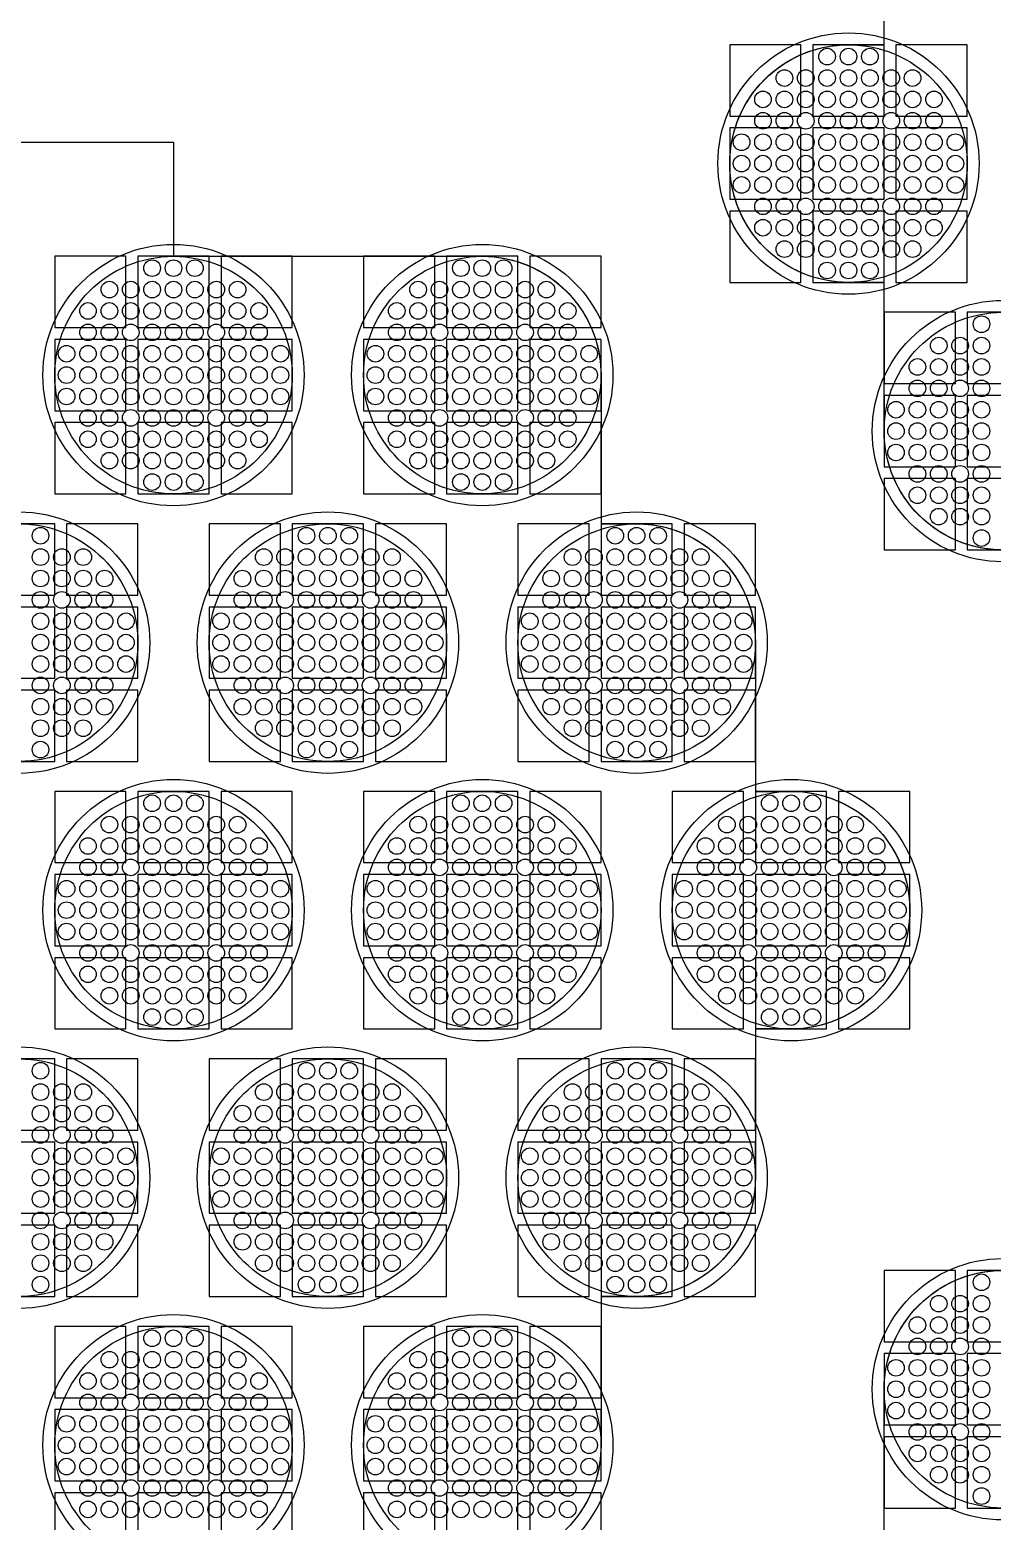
# Model space of a CAD drawing. Extents: x -49 to 54, y -38 to 38.
# Drawn here: x 2.12 to 6.17, y 24.13 to 30.41 of the extents above; entities that cross this region are included whole.
import ezdxf

# ---------------------------------------------------------------- set-up
doc = ezdxf.new("R2010")
doc.units = 0
for name, color, linetype in [('BACK_LAYER', 5, 'CONTINUOUS'), ('COND_LAYER_LOWER_ELECTRODE', 6, 'CONTINUOUS'), ('CONDUCTIVE_LAYER_BACK_LAYER', 2, 'CONTINUOUS'), ('EMITTER', 3, 'CONTINUOUS'), ('LOWER_ELECTRODE', 1, 'CONTINUOUS')]:
    doc.layers.add(name, color=color, linetype=linetype)

msp = doc.modelspace()

# ---------------------------------------------------------------- linework, layer by layer
at = {"layer": 'BACK_LAYER'}
for points in [[(5.0628, 30.0477), (5.3628, 30.0477), (5.3628, 30.3477), (5.0628, 30.3477)], [(5.4128, 30.0477), (5.7128, 30.0477), (5.7128, 30.3477), (5.4128, 30.3477)], [(5.7628, 30.0477), (6.0628, 30.0477), (6.0628, 30.3477), (5.7628, 30.3477)], [(5.0628, 29.6977), (5.3628, 29.6977), (5.3628, 29.9977), (5.0628, 29.9977)], [(5.4128, 29.6977), (5.7128, 29.6977), (5.7128, 29.9977), (5.4128, 29.9977)], [(5.7628, 29.6977), (6.0628, 29.6977), (6.0628, 29.9977), (5.7628, 29.9977)], [(5.0628, 29.3477), (5.3628, 29.3477), (5.3628, 29.6477), (5.0628, 29.6477)], [(5.4128, 29.3477), (5.7128, 29.3477), (5.7128, 29.6477), (5.4128, 29.6477)], [(5.7628, 29.3477), (6.0628, 29.3477), (6.0628, 29.6477), (5.7628, 29.6477)], [(2.2209, 29.1575), (2.5209, 29.1575), (2.5209, 29.4575), (2.2209, 29.4575)], [(2.5709, 29.1575), (2.8709, 29.1575), (2.8709, 29.4575), (2.5709, 29.4575)], [(2.9209, 29.1575), (3.2209, 29.1575), (3.2209, 29.4575), (2.9209, 29.4575)], [(3.5209, 29.1575), (3.8209, 29.1575), (3.8209, 29.4575), (3.5209, 29.4575)], [(3.8709, 29.1575), (4.1709, 29.1575), (4.1709, 29.4575), (3.8709, 29.4575)], [(4.2209, 29.1575), (4.5209, 29.1575), (4.5209, 29.4575), (4.2209, 29.4575)], [(5.7128, 28.9218), (6.0128, 28.9218), (6.0128, 29.2218), (5.7128, 29.2218)], [(6.0628, 28.9218), (6.3628, 28.9218), (6.3628, 29.2218), (6.0628, 29.2218)], [(2.2209, 28.8075), (2.5209, 28.8075), (2.5209, 29.1075), (2.2209, 29.1075)], [(2.5709, 28.8075), (2.8709, 28.8075), (2.8709, 29.1075), (2.5709, 29.1075)], [(2.9209, 28.8075), (3.2209, 28.8075), (3.2209, 29.1075), (2.9209, 29.1075)], [(3.5209, 28.8075), (3.8209, 28.8075), (3.8209, 29.1075), (3.5209, 29.1075)], [(3.8709, 28.8075), (4.1709, 28.8075), (4.1709, 29.1075), (3.8709, 29.1075)], [(4.2209, 28.8075), (4.5209, 28.8075), (4.5209, 29.1075), (4.2209, 29.1075)], [(5.7128, 28.5718), (6.0128, 28.5718), (6.0128, 28.8718), (5.7128, 28.8718)], [(6.0628, 28.5718), (6.3628, 28.5718), (6.3628, 28.8718), (6.0628, 28.8718)], [(2.2209, 28.4575), (2.5209, 28.4575), (2.5209, 28.7575), (2.2209, 28.7575)], [(2.5709, 28.4575), (2.8709, 28.4575), (2.8709, 28.7575), (2.5709, 28.7575)], [(2.9209, 28.4575), (3.2209, 28.4575), (3.2209, 28.7575), (2.9209, 28.7575)], [(3.5209, 28.4575), (3.8209, 28.4575), (3.8209, 28.7575), (3.5209, 28.7575)], [(3.8709, 28.4575), (4.1709, 28.4575), (4.1709, 28.7575), (3.8709, 28.7575)], [(4.2209, 28.4575), (4.5209, 28.4575), (4.5209, 28.7575), (4.2209, 28.7575)], [(5.7128, 28.2218), (6.0128, 28.2218), (6.0128, 28.5218), (5.7128, 28.5218)], [(6.0628, 28.2218), (6.3628, 28.2218), (6.3628, 28.5218), (6.0628, 28.5218)], [(1.9209, 28.0316), (2.2209, 28.0316), (2.2209, 28.3316), (1.9209, 28.3316)], [(2.2709, 28.0316), (2.5709, 28.0316), (2.5709, 28.3316), (2.2709, 28.3316)], [(2.8709, 28.0316), (3.1709, 28.0316), (3.1709, 28.3316), (2.8709, 28.3316)], [(3.2209, 28.0316), (3.5209, 28.0316), (3.5209, 28.3316), (3.2209, 28.3316)], [(3.5709, 28.0316), (3.8709, 28.0316), (3.8709, 28.3316), (3.5709, 28.3316)], [(4.1709, 28.0316), (4.4709, 28.0316), (4.4709, 28.3316), (4.1709, 28.3316)], [(4.5209, 28.0316), (4.8209, 28.0316), (4.8209, 28.3316), (4.5209, 28.3316)], [(4.8709, 28.0316), (5.1709, 28.0316), (5.1709, 28.3316), (4.8709, 28.3316)], [(1.9209, 27.6816), (2.2209, 27.6816), (2.2209, 27.9816), (1.9209, 27.9816)], [(2.2709, 27.6816), (2.5709, 27.6816), (2.5709, 27.9816), (2.2709, 27.9816)], [(2.8709, 27.6816), (3.1709, 27.6816), (3.1709, 27.9816), (2.8709, 27.9816)], [(3.2209, 27.6816), (3.5209, 27.6816), (3.5209, 27.9816), (3.2209, 27.9816)], [(3.5709, 27.6816), (3.8709, 27.6816), (3.8709, 27.9816), (3.5709, 27.9816)], [(4.1709, 27.6816), (4.4709, 27.6816), (4.4709, 27.9816), (4.1709, 27.9816)], [(4.5209, 27.6816), (4.8209, 27.6816), (4.8209, 27.9816), (4.5209, 27.9816)], [(4.8709, 27.6816), (5.1709, 27.6816), (5.1709, 27.9816), (4.8709, 27.9816)], [(1.9209, 27.3316), (2.2209, 27.3316), (2.2209, 27.6316), (1.9209, 27.6316)], [(2.2709, 27.3316), (2.5709, 27.3316), (2.5709, 27.6316), (2.2709, 27.6316)], [(2.8709, 27.3316), (3.1709, 27.3316), (3.1709, 27.6316), (2.8709, 27.6316)], [(3.2209, 27.3316), (3.5209, 27.3316), (3.5209, 27.6316), (3.2209, 27.6316)], [(3.5709, 27.3316), (3.8709, 27.3316), (3.8709, 27.6316), (3.5709, 27.6316)], [(4.1709, 27.3316), (4.4709, 27.3316), (4.4709, 27.6316), (4.1709, 27.6316)], [(4.5209, 27.3316), (4.8209, 27.3316), (4.8209, 27.6316), (4.5209, 27.6316)], [(4.8709, 27.3316), (5.1709, 27.3316), (5.1709, 27.6316), (4.8709, 27.6316)], [(2.2209, 26.9058), (2.5209, 26.9058), (2.5209, 27.2058), (2.2209, 27.2058)], [(2.5709, 26.9058), (2.8709, 26.9058), (2.8709, 27.2058), (2.5709, 27.2058)], [(2.9209, 26.9058), (3.2209, 26.9058), (3.2209, 27.2058), (2.9209, 27.2058)], [(3.5209, 26.9058), (3.8209, 26.9058), (3.8209, 27.2058), (3.5209, 27.2058)], [(3.8709, 26.9058), (4.1709, 26.9058), (4.1709, 27.2058), (3.8709, 27.2058)], [(4.2209, 26.9058), (4.5209, 26.9058), (4.5209, 27.2058), (4.2209, 27.2058)], [(4.8209, 26.9058), (5.1209, 26.9058), (5.1209, 27.2058), (4.8209, 27.2058)], [(5.1709, 26.9058), (5.4709, 26.9058), (5.4709, 27.2058), (5.1709, 27.2058)], [(5.5209, 26.9058), (5.8209, 26.9058), (5.8209, 27.2058), (5.5209, 27.2058)], [(2.2209, 26.5558), (2.5209, 26.5558), (2.5209, 26.8558), (2.2209, 26.8558)], [(2.5709, 26.5558), (2.8709, 26.5558), (2.8709, 26.8558), (2.5709, 26.8558)], [(2.9209, 26.5558), (3.2209, 26.5558), (3.2209, 26.8558), (2.9209, 26.8558)], [(3.5209, 26.5558), (3.8209, 26.5558), (3.8209, 26.8558), (3.5209, 26.8558)], [(3.8709, 26.5558), (4.1709, 26.5558), (4.1709, 26.8558), (3.8709, 26.8558)], [(4.2209, 26.5558), (4.5209, 26.5558), (4.5209, 26.8558), (4.2209, 26.8558)], [(4.8209, 26.5558), (5.1209, 26.5558), (5.1209, 26.8558), (4.8209, 26.8558)], [(5.1709, 26.5558), (5.4709, 26.5558), (5.4709, 26.8558), (5.1709, 26.8558)], [(5.5209, 26.5558), (5.8209, 26.5558), (5.8209, 26.8558), (5.5209, 26.8558)], [(2.2209, 26.2058), (2.5209, 26.2058), (2.5209, 26.5058), (2.2209, 26.5058)], [(2.5709, 26.2058), (2.8709, 26.2058), (2.8709, 26.5058), (2.5709, 26.5058)], [(2.9209, 26.2058), (3.2209, 26.2058), (3.2209, 26.5058), (2.9209, 26.5058)], [(3.5209, 26.2058), (3.8209, 26.2058), (3.8209, 26.5058), (3.5209, 26.5058)], [(3.8709, 26.2058), (4.1709, 26.2058), (4.1709, 26.5058), (3.8709, 26.5058)], [(4.2209, 26.2058), (4.5209, 26.2058), (4.5209, 26.5058), (4.2209, 26.5058)], [(4.8209, 26.2058), (5.1209, 26.2058), (5.1209, 26.5058), (4.8209, 26.5058)], [(5.1709, 26.2058), (5.4709, 26.2058), (5.4709, 26.5058), (5.1709, 26.5058)], [(5.5209, 26.2058), (5.8209, 26.2058), (5.8209, 26.5058), (5.5209, 26.5058)], [(1.9209, 25.78), (2.2209, 25.78), (2.2209, 26.08), (1.9209, 26.08)], [(2.2709, 25.78), (2.5709, 25.78), (2.5709, 26.08), (2.2709, 26.08)], [(2.8709, 25.78), (3.1709, 25.78), (3.1709, 26.08), (2.8709, 26.08)], [(3.2209, 25.78), (3.5209, 25.78), (3.5209, 26.08), (3.2209, 26.08)], [(3.5709, 25.78), (3.8709, 25.78), (3.8709, 26.08), (3.5709, 26.08)], [(4.1709, 25.78), (4.4709, 25.78), (4.4709, 26.08), (4.1709, 26.08)], [(4.5209, 25.78), (4.8209, 25.78), (4.8209, 26.08), (4.5209, 26.08)], [(4.8709, 25.78), (5.1709, 25.78), (5.1709, 26.08), (4.8709, 26.08)], [(1.9209, 25.43), (2.2209, 25.43), (2.2209, 25.73), (1.9209, 25.73)], [(2.2709, 25.43), (2.5709, 25.43), (2.5709, 25.73), (2.2709, 25.73)], [(2.8709, 25.43), (3.1709, 25.43), (3.1709, 25.73), (2.8709, 25.73)], [(3.2209, 25.43), (3.5209, 25.43), (3.5209, 25.73), (3.2209, 25.73)], [(3.5709, 25.43), (3.8709, 25.43), (3.8709, 25.73), (3.5709, 25.73)], [(4.1709, 25.43), (4.4709, 25.43), (4.4709, 25.73), (4.1709, 25.73)], [(4.5209, 25.43), (4.8209, 25.43), (4.8209, 25.73), (4.5209, 25.73)], [(4.8709, 25.43), (5.1709, 25.43), (5.1709, 25.73), (4.8709, 25.73)], [(1.9209, 25.08), (2.2209, 25.08), (2.2209, 25.38), (1.9209, 25.38)], [(2.2709, 25.08), (2.5709, 25.08), (2.5709, 25.38), (2.2709, 25.38)], [(2.8709, 25.08), (3.1709, 25.08), (3.1709, 25.38), (2.8709, 25.38)], [(3.2209, 25.08), (3.5209, 25.08), (3.5209, 25.38), (3.2209, 25.38)], [(3.5709, 25.08), (3.8709, 25.08), (3.8709, 25.38), (3.5709, 25.38)], [(4.1709, 25.08), (4.4709, 25.08), (4.4709, 25.38), (4.1709, 25.38)], [(4.5209, 25.08), (4.8209, 25.08), (4.8209, 25.38), (4.5209, 25.38)], [(4.8709, 25.08), (5.1709, 25.08), (5.1709, 25.38), (4.8709, 25.38)], [(5.7128, 24.8898), (6.0128, 24.8898), (6.0128, 25.1898), (5.7128, 25.1898)], [(6.0628, 24.8898), (6.3628, 24.8898), (6.3628, 25.1898), (6.0628, 25.1898)], [(2.2209, 24.6541), (2.5209, 24.6541), (2.5209, 24.9541), (2.2209, 24.9541)], [(2.5709, 24.6541), (2.8709, 24.6541), (2.8709, 24.9541), (2.5709, 24.9541)], [(2.9209, 24.6541), (3.2209, 24.6541), (3.2209, 24.9541), (2.9209, 24.9541)], [(3.5209, 24.6541), (3.8209, 24.6541), (3.8209, 24.9541), (3.5209, 24.9541)], [(3.8709, 24.6541), (4.1709, 24.6541), (4.1709, 24.9541), (3.8709, 24.9541)], [(4.2209, 24.6541), (4.5209, 24.6541), (4.5209, 24.9541), (4.2209, 24.9541)], [(5.7128, 24.5398), (6.0128, 24.5398), (6.0128, 24.8398), (5.7128, 24.8398)], [(6.0628, 24.5398), (6.3628, 24.5398), (6.3628, 24.8398), (6.0628, 24.8398)], [(2.2209, 24.3041), (2.5209, 24.3041), (2.5209, 24.6041), (2.2209, 24.6041)], [(2.5709, 24.3041), (2.8709, 24.3041), (2.8709, 24.6041), (2.5709, 24.6041)], [(2.9209, 24.3041), (3.2209, 24.3041), (3.2209, 24.6041), (2.9209, 24.6041)], [(3.5209, 24.3041), (3.8209, 24.3041), (3.8209, 24.6041), (3.5209, 24.6041)], [(3.8709, 24.3041), (4.1709, 24.3041), (4.1709, 24.6041), (3.8709, 24.6041)], [(4.2209, 24.3041), (4.5209, 24.3041), (4.5209, 24.6041), (4.2209, 24.6041)], [(5.7128, 24.1898), (6.0128, 24.1898), (6.0128, 24.4898), (5.7128, 24.4898)], [(6.0628, 24.1898), (6.3628, 24.1898), (6.3628, 24.4898), (6.0628, 24.4898)], [(2.2209, 23.9541), (2.5209, 23.9541), (2.5209, 24.2541), (2.2209, 24.2541)], [(2.5709, 23.9541), (2.8709, 23.9541), (2.8709, 24.2541), (2.5709, 24.2541)], [(2.9209, 23.9541), (3.2209, 23.9541), (3.2209, 24.2541), (2.9209, 24.2541)], [(3.5209, 23.9541), (3.8209, 23.9541), (3.8209, 24.2541), (3.5209, 24.2541)], [(3.8709, 23.9541), (4.1709, 23.9541), (4.1709, 24.2541), (3.8709, 24.2541)], [(4.2209, 23.9541), (4.5209, 23.9541), (4.5209, 24.2541), (4.2209, 24.2541)]]:
    msp.add_lwpolyline(points, close=True, dxfattribs=at)
at = {"layer": 'COND_LAYER_LOWER_ELECTRODE'}
for centre in [(5.5628, 29.8477), (2.7209, 28.9575), (4.0209, 28.9575), (6.2128, 28.7218), (2.0709, 27.8316), (3.3709, 27.8316), (4.6709, 27.8316), (2.7209, 26.7058), (4.0209, 26.7058), (5.3209, 26.7058), (2.0709, 25.58), (3.3709, 25.58), (4.6709, 25.58), (6.2128, 24.6898), (2.7209, 24.4541), (4.0209, 24.4541)]:
    msp.add_circle(centre, 0.55, dxfattribs=at)
at = {"layer": 'CONDUCTIVE_LAYER_BACK_LAYER'}
for points in [[(6.183, 28.2227), (6.1632, 28.2243), (6.1434, 28.2267), (6.1238, 28.2298), (6.1043, 28.2337), (6.085, 28.2384), (6.0659, 28.2439), (6.047, 28.2501), (6.0284, 28.2571), (6.01, 28.2648), (5.992, 28.2732), (5.9744, 28.2823), (5.9571, 28.2922), (5.9402, 28.3027), (5.9237, 28.3138), (5.9078, 28.3257), (5.8922, 28.3381), (5.8772, 28.3511), (5.8628, 28.3648), (5.8488, 28.379), (5.8355, 28.3937), (5.8228, 28.409), (5.8106, 28.4247), (5.7991, 28.4409), (5.7883, 28.4576), (5.7781, 28.4747), (5.7686, 28.4922), (5.7599, 28.51), (5.7518, 28.5282), (5.7445, 28.5467), (5.7379, 28.5654), (5.732, 28.5844), (5.727, 28.6036), (5.7226, 28.6231), (5.7191, 28.6426), (5.7163, 28.6623), (5.7144, 28.6821), (5.7132, 28.7019), (5.7128, 28.7218), (5.7128, 29.3478), (5.5528, 29.3478), (5.533, 29.3485), (5.5132, 29.3501), (5.4934, 29.3525), (5.4738, 29.3556), (5.4543, 29.3596), (5.435, 29.3643), (5.4159, 29.3697), (5.397, 29.3759), (5.3784, 29.3829), (5.36, 29.3906), (5.342, 29.399), (5.3244, 29.4082), (5.3071, 29.418), (5.2902, 29.4285), (5.2737, 29.4397), (5.2578, 29.4515), (5.2422, 29.4639), (5.2272, 29.477), (5.2128, 29.4906), (5.1988, 29.5048), (5.1855, 29.5195), (5.1728, 29.5348), (5.1606, 29.5506), (5.1491, 29.5668), (5.1383, 29.5834), (5.1281, 29.6005), (5.1186, 29.618), (5.1099, 29.6358), (5.1018, 29.654), (5.0945, 29.6725), (5.0879, 29.6913), (5.082, 29.7103), (5.077, 29.7295), (5.0726, 29.7489), (5.0691, 29.7685), (5.0663, 29.7881), (5.0644, 29.8079), (5.0632, 29.8278), (5.0628, 29.8477), (5.0632, 29.8675), (5.0644, 29.8874), (5.0663, 29.9072), (5.0691, 29.9269), (5.0726, 29.9464), (5.077, 29.9658), (5.082, 29.985), (5.0879, 30.0041), (5.0945, 30.0228), (5.1018, 30.0413), (5.1099, 30.0595), (5.1186, 30.0773), (5.1281, 30.0948), (5.1383, 30.1119), (5.1491, 30.1285), (5.1606, 30.1448), (5.1728, 30.1605), (5.1855, 30.1758), (5.1988, 30.1905), (5.2128, 30.2047), (5.2272, 30.2183), (5.2422, 30.2314), (5.2578, 30.2438), (5.2737, 30.2556), (5.2902, 30.2668), (5.3071, 30.2773), (5.3244, 30.2871), (5.342, 30.2963), (5.36, 30.3047), (5.3784, 30.3124), (5.397, 30.3194), (5.4159, 30.3256), (5.435, 30.331), (5.4543, 30.3357), (5.4738, 30.3397), (5.4934, 30.3428), (5.5132, 30.3452), (5.533, 30.3468), (5.5528, 30.3476), (5.7128, 30.3476), (5.7128, 30.9735)], [(0.964, 29.9378), (2.7209, 29.9378), (2.7209, 29.4574), (4.0309, 29.4574), (4.0507, 29.4566), (4.0706, 29.455), (4.0903, 29.4526), (4.1099, 29.4495), (4.1294, 29.4456), (4.1487, 29.4409), (4.1679, 29.4354), (4.1867, 29.4292), (4.2054, 29.4222), (4.2237, 29.4145), (4.2417, 29.4061), (4.2594, 29.397), (4.2766, 29.3871), (4.2935, 29.3766), (4.31, 29.3654), (4.326, 29.3536), (4.3415, 29.3412), (4.3565, 29.3281), (4.371, 29.3145), (4.3849, 29.3003), (4.3982, 29.2856), (4.411, 29.2703), (4.4231, 29.2546), (4.4346, 29.2383), (4.4454, 29.2217), (4.4556, 29.2046), (4.4651, 29.1871), (4.4738, 29.1693), (4.4819, 29.1511), (4.4892, 29.1326), (4.4958, 29.1139), (4.5017, 29.0949), (4.5068, 29.0756), (4.5111, 29.0562), (4.5146, 29.0367), (4.5174, 29.017), (4.5193, 28.9972), (4.5205, 28.9773), (4.5209, 28.9575), (4.5209, 28.3315), (4.6809, 28.3315), (4.7007, 28.3307), (4.7206, 28.3292), (4.7403, 28.3268), (4.7599, 28.3236), (4.7794, 28.3197), (4.7987, 28.315), (4.8179, 28.3096), (4.8367, 28.3033), (4.8554, 28.2964), (4.8737, 28.2887), (4.8917, 28.2802), (4.9094, 28.2711), (4.9266, 28.2613), (4.9435, 28.2508), (4.96, 28.2396), (4.976, 28.2278), (4.9915, 28.2154), (5.0065, 28.2023), (5.021, 28.1887), (5.0349, 28.1745), (5.0482, 28.1597), (5.061, 28.1445), (5.0731, 28.1287), (5.0846, 28.1125), (5.0954, 28.0958), (5.1056, 28.0788), (5.1151, 28.0613), (5.1238, 28.0434), (5.1319, 28.0253), (5.1392, 28.0068), (5.1458, 27.988), (5.1517, 27.969), (5.1568, 27.9498), (5.1611, 27.9304), (5.1646, 27.9108), (5.1674, 27.8911), (5.1693, 27.8714), (5.1705, 27.8515), (5.1709, 27.8316), (5.1709, 27.2057), (5.3309, 27.2057), (5.3507, 27.2049), (5.3706, 27.2033), (5.3903, 27.201), (5.4099, 27.1978), (5.4294, 27.1939), (5.4487, 27.1892), (5.4679, 27.1837), (5.4867, 27.1775), (5.5054, 27.1705), (5.5237, 27.1628), (5.5417, 27.1544), (5.5594, 27.1453), (5.5766, 27.1355), (5.5935, 27.125), (5.61, 27.1138), (5.626, 27.102), (5.6415, 27.0895), (5.6565, 27.0765), (5.671, 27.0628), (5.6849, 27.0486), (5.6982, 27.0339), (5.711, 27.0187), (5.7231, 27.0029), (5.7346, 26.9867), (5.7454, 26.97), (5.7556, 26.9529), (5.7651, 26.9354), (5.7738, 26.9176), (5.7819, 26.8994), (5.7892, 26.881), (5.7958, 26.8622), (5.8017, 26.8432), (5.8068, 26.824), (5.8111, 26.8046), (5.8146, 26.785), (5.8174, 26.7653), (5.8193, 26.7455), (5.8205, 26.7257), (5.8209, 26.7058), (5.8205, 26.6859), (5.8193, 26.6661), (5.8174, 26.6463), (5.8146, 26.6266), (5.8111, 26.607), (5.8068, 26.5876), (5.8017, 26.5684), (5.7958, 26.5494), (5.7892, 26.5306), (5.7819, 26.5122), (5.7738, 26.494), (5.7651, 26.4761), (5.7556, 26.4587), (5.7454, 26.4416), (5.7346, 26.4249), (5.7231, 26.4087), (5.711, 26.3929), (5.6982, 26.3777), (5.6849, 26.3629), (5.671, 26.3487), (5.6565, 26.3351), (5.6415, 26.3221), (5.626, 26.3096), (5.61, 26.2978), (5.5935, 26.2866), (5.5766, 26.2761), (5.5594, 26.2663), (5.5417, 26.2572), (5.5237, 26.2488), (5.5054, 26.2411), (5.4867, 26.2341), (5.4679, 26.2279), (5.4487, 26.2224), (5.4294, 26.2177), (5.4099, 26.2138), (5.3903, 26.2106), (5.3706, 26.2083), (5.3507, 26.2067), (5.3309, 26.2059), (5.1709, 26.2059), (5.1709, 25.58), (5.1705, 25.5601), (5.1693, 25.5402), (5.1674, 25.5205), (5.1646, 25.5008), (5.1611, 25.4812), (5.1568, 25.4618), (5.1517, 25.4426), (5.1458, 25.4236), (5.1392, 25.4048), (5.1319, 25.3863), (5.1238, 25.3682), (5.1151, 25.3503), (5.1056, 25.3328), (5.0954, 25.3158), (5.0846, 25.2991), (5.0731, 25.2829), (5.061, 25.2671), (5.0482, 25.2519), (5.0349, 25.2371), (5.021, 25.2229), (5.0065, 25.2093), (4.9915, 25.1962), (4.976, 25.1838), (4.96, 25.172), (4.9435, 25.1608), (4.9266, 25.1503), (4.9094, 25.1405), (4.8917, 25.1313), (4.8737, 25.1229), (4.8554, 25.1152), (4.8367, 25.1083), (4.8179, 25.102), (4.7987, 25.0966), (4.7794, 25.0919), (4.7599, 25.0879), (4.7403, 25.0848), (4.7206, 25.0824), (4.7007, 25.0809), (4.6809, 25.0801), (4.5209, 25.0801), (4.5209, 24.4541), (4.5205, 24.4343), (4.5193, 24.4144), (4.5174, 24.3946), (4.5146, 24.3749), (4.5111, 24.3554), (4.5068, 24.336), (4.5017, 24.3167), (4.4958, 24.2977), (4.4892, 24.279), (4.4819, 24.2605), (4.4738, 24.2423), (4.4651, 24.2245), (4.4556, 24.207), (4.4454, 24.1899), (4.4346, 24.1733), (4.4231, 24.157), (4.411, 24.1413), (4.3982, 24.126)], [(5.7128, 24.0638), (5.7128, 24.6898), (5.7132, 24.7096), (5.7144, 24.7295), (5.7163, 24.7493), (5.7191, 24.769), (5.7226, 24.7885), (5.727, 24.8079), (5.732, 24.8272), (5.7379, 24.8462), (5.7445, 24.8649), (5.7518, 24.8834), (5.7599, 24.9016), (5.7686, 24.9194), (5.7781, 24.9369), (5.7883, 24.954), (5.7991, 24.9706), (5.8106, 24.9869), (5.8228, 25.0026), (5.8355, 25.0179), (5.8488, 25.0326), (5.8628, 25.0468), (5.8772, 25.0605), (5.8922, 25.0735), (5.9078, 25.0859), (5.9237, 25.0978), (5.9402, 25.1089), (5.9571, 25.1194), (5.9744, 25.1293), (5.992, 25.1384), (6.01, 25.1468), (6.0284, 25.1545), (6.047, 25.1615), (6.0659, 25.1677), (6.085, 25.1732), (6.1043, 25.1779), (6.1238, 25.1818), (6.1434, 25.1849), (6.1632, 25.1873), (6.183, 25.1889)]]:
    msp.add_lwpolyline(points, dxfattribs=at)
at = {"layer": 'EMITTER'}
for centre in [(5.5628, 29.8477), (2.7209, 28.9575), (4.0209, 28.9575), (6.2128, 28.7218), (2.0709, 27.8316), (3.3709, 27.8316), (4.6709, 27.8316), (2.7209, 26.7058), (4.0209, 26.7058), (5.3209, 26.7058), (2.0709, 25.58), (3.3709, 25.58), (4.6709, 25.58), (6.2128, 24.6898), (2.7209, 24.4541), (4.0209, 24.4541)]:
    msp.add_circle(centre, 0.5, dxfattribs=at)
at = {"layer": 'LOWER_ELECTRODE'}
for centre in [(5.4728, 30.2977), (5.5628, 30.2977), (5.6528, 30.2977), (5.2928, 30.2077), (5.3828, 30.2077), (5.4728, 30.2077), (5.5628, 30.2077), (5.6528, 30.2077), (5.7428, 30.2077), (5.8328, 30.2077), (5.2028, 30.1177), (5.2928, 30.1177), (5.3828, 30.1177), (5.4728, 30.1177), (5.5628, 30.1177), (5.6528, 30.1177), (5.7428, 30.1177), (5.8328, 30.1177), (5.9228, 30.1177), (5.2028, 30.0277), (5.2928, 30.0277), (5.3828, 30.0277), (5.4728, 30.0277), (5.5628, 30.0277), (5.6528, 30.0277), (5.7428, 30.0277), (5.8328, 30.0277), (5.9228, 30.0277), (5.1128, 29.9377), (5.2028, 29.9377), (5.2928, 29.9377), (5.3828, 29.9377), (5.4728, 29.9377), (5.5628, 29.9377), (5.6528, 29.9377), (5.7428, 29.9377), (5.8328, 29.9377), (5.9228, 29.9377), (6.0128, 29.9377), (5.1128, 29.8477), (5.2028, 29.8477), (5.2928, 29.8477), (5.3828, 29.8477), (5.4728, 29.8477), (5.5628, 29.8477), (5.6528, 29.8477), (5.7428, 29.8477), (5.8328, 29.8477), (5.9228, 29.8477), (6.0128, 29.8477), (5.1128, 29.7577), (5.2028, 29.7577), (5.2928, 29.7577), (5.3828, 29.7577), (5.4728, 29.7577), (5.5628, 29.7577), (5.6528, 29.7577), (5.7428, 29.7577), (5.8328, 29.7577), (5.9228, 29.7577), (6.0128, 29.7577), (5.2028, 29.6677), (5.2928, 29.6677), (5.3828, 29.6677), (5.4728, 29.6677), (5.5628, 29.6677), (5.6528, 29.6677), (5.7428, 29.6677), (5.8328, 29.6677), (5.9228, 29.6677), (5.2028, 29.5777), (5.2928, 29.5777), (5.3828, 29.5777), (5.4728, 29.5777), (5.5628, 29.5777), (5.6528, 29.5777), (5.7428, 29.5777), (5.8328, 29.5777), (5.9228, 29.5777), (5.2928, 29.4877), (5.3828, 29.4877), (5.4728, 29.4877), (5.5628, 29.4877), (5.6528, 29.4877), (5.7428, 29.4877), (5.8328, 29.4877), (2.6309, 29.4075), (2.7209, 29.4075), (2.8109, 29.4075), (3.9309, 29.4075), (4.0209, 29.4075), (4.1109, 29.4075), (5.4728, 29.3977), (5.5628, 29.3977), (5.6528, 29.3977), (2.4509, 29.3175), (2.5409, 29.3175), (2.6309, 29.3175), (2.7209, 29.3175), (2.8109, 29.3175), (2.9009, 29.3175), (2.9909, 29.3175), (3.7509, 29.3175), (3.8409, 29.3175), (3.9309, 29.3175), (4.0209, 29.3175), (4.1109, 29.3175), (4.2009, 29.3175), (4.2909, 29.3175), (2.3609, 29.2275), (2.4509, 29.2275), (2.5409, 29.2275), (2.6309, 29.2275), (2.7209, 29.2275), (2.8109, 29.2275), (2.9009, 29.2275), (2.9909, 29.2275), (3.0809, 29.2275), (3.6609, 29.2275), (3.7509, 29.2275), (3.8409, 29.2275), (3.9309, 29.2275), (4.0209, 29.2275), (4.1109, 29.2275), (4.2009, 29.2275), (4.2909, 29.2275), (4.3809, 29.2275), (6.1228, 29.1718), (2.3609, 29.1375), (2.4509, 29.1375), (2.5409, 29.1375), (2.6309, 29.1375), (2.7209, 29.1375), (2.8109, 29.1375), (2.9009, 29.1375), (2.9909, 29.1375), (3.0809, 29.1375), (3.6609, 29.1375), (3.7509, 29.1375), (3.8409, 29.1375), (3.9309, 29.1375), (4.0209, 29.1375), (4.1109, 29.1375), (4.2009, 29.1375), (4.2909, 29.1375), (4.3809, 29.1375), (2.2709, 29.0475), (2.3609, 29.0475), (2.4509, 29.0475), (2.5409, 29.0475), (2.6309, 29.0475), (2.7209, 29.0475), (2.8109, 29.0475), (2.9009, 29.0475), (2.9909, 29.0475), (3.0809, 29.0475), (3.1709, 29.0475), (3.5709, 29.0475), (3.6609, 29.0475), (3.7509, 29.0475), (3.8409, 29.0475), (3.9309, 29.0475), (4.0209, 29.0475), (4.1109, 29.0475), (4.2009, 29.0475), (4.2909, 29.0475), (4.3809, 29.0475), (4.4709, 29.0475), (5.9428, 29.0818), (6.0328, 29.0818), (6.1228, 29.0818), (5.8528, 28.9918), (5.9428, 28.9918), (6.0328, 28.9918), (6.1228, 28.9918), (2.2709, 28.9575), (2.3609, 28.9575), (2.4509, 28.9575), (2.5409, 28.9575), (2.6309, 28.9575), (2.7209, 28.9575), (2.8109, 28.9575), (2.9009, 28.9575), (2.9909, 28.9575), (3.0809, 28.9575), (3.1709, 28.9575), (3.5709, 28.9575), (3.6609, 28.9575), (3.7509, 28.9575), (3.8409, 28.9575), (3.9309, 28.9575), (4.0209, 28.9575), (4.1109, 28.9575), (4.2009, 28.9575), (4.2909, 28.9575), (4.3809, 28.9575), (4.4709, 28.9575), (5.8528, 28.9018), (5.9428, 28.9018), (6.0328, 28.9018), (6.1228, 28.9018), (2.2709, 28.8675), (2.3609, 28.8675), (2.4509, 28.8675), (2.5409, 28.8675), (2.6309, 28.8675), (2.7209, 28.8675), (2.8109, 28.8675), (2.9009, 28.8675), (2.9909, 28.8675), (3.0809, 28.8675), (3.1709, 28.8675), (3.5709, 28.8675), (3.6609, 28.8675), (3.7509, 28.8675), (3.8409, 28.8675), (3.9309, 28.8675), (4.0209, 28.8675), (4.1109, 28.8675), (4.2009, 28.8675), (4.2909, 28.8675), (4.3809, 28.8675), (4.4709, 28.8675), (2.3609, 28.7775), (2.4509, 28.7775), (2.5409, 28.7775), (2.6309, 28.7775), (2.7209, 28.7775), (2.8109, 28.7775), (2.9009, 28.7775), (2.9909, 28.7775), (3.0809, 28.7775), (3.6609, 28.7775), (3.7509, 28.7775), (3.8409, 28.7775), (3.9309, 28.7775), (4.0209, 28.7775), (4.1109, 28.7775), (4.2009, 28.7775), (4.2909, 28.7775), (4.3809, 28.7775), (5.7628, 28.8118), (5.8528, 28.8118), (5.9428, 28.8118), (6.0328, 28.8118), (6.1228, 28.8118), (5.7628, 28.7218), (5.8528, 28.7218), (5.9428, 28.7218), (6.0328, 28.7218), (6.1228, 28.7218), (2.3609, 28.6875), (2.4509, 28.6875), (2.5409, 28.6875), (2.6309, 28.6875), (2.7209, 28.6875), (2.8109, 28.6875), (2.9009, 28.6875), (2.9909, 28.6875), (3.0809, 28.6875), (3.6609, 28.6875), (3.7509, 28.6875), (3.8409, 28.6875), (3.9309, 28.6875), (4.0209, 28.6875), (4.1109, 28.6875), (4.2009, 28.6875), (4.2909, 28.6875), (4.3809, 28.6875), (2.4509, 28.5975), (2.5409, 28.5975), (2.6309, 28.5975), (2.7209, 28.5975), (2.8109, 28.5975), (2.9009, 28.5975), (2.9909, 28.5975), (3.7509, 28.5975), (3.8409, 28.5975), (3.9309, 28.5975), (4.0209, 28.5975), (4.1109, 28.5975), (4.2009, 28.5975), (4.2909, 28.5975), (5.7628, 28.6318), (5.8528, 28.6318), (5.9428, 28.6318), (6.0328, 28.6318), (6.1228, 28.6318), (5.8528, 28.5418), (5.9428, 28.5418), (6.0328, 28.5418), (6.1228, 28.5418), (2.6309, 28.5075), (2.7209, 28.5075), (2.8109, 28.5075), (3.9309, 28.5075), (4.0209, 28.5075), (4.1109, 28.5075), (5.8528, 28.4518), (5.9428, 28.4518), (6.0328, 28.4518), (6.1228, 28.4518), (5.9428, 28.3618), (6.0328, 28.3618), (6.1228, 28.3618), (2.1609, 28.2816), (3.2809, 28.2816), (3.3709, 28.2816), (3.4609, 28.2816), (4.5809, 28.2816), (4.6709, 28.2816), (4.7609, 28.2816), (6.1228, 28.2718), (2.1609, 28.1916), (2.2509, 28.1916), (2.3409, 28.1916), (3.1009, 28.1916), (3.1909, 28.1916), (3.2809, 28.1916), (3.3709, 28.1916), (3.4609, 28.1916), (3.5509, 28.1916), (3.6409, 28.1916), (4.4009, 28.1916), (4.4909, 28.1916), (4.5809, 28.1916), (4.6709, 28.1916), (4.7609, 28.1916), (4.8509, 28.1916), (4.9409, 28.1916), (2.1609, 28.1016), (2.2509, 28.1016), (2.3409, 28.1016), (2.4309, 28.1016), (3.0109, 28.1016), (3.1009, 28.1016), (3.1909, 28.1016), (3.2809, 28.1016), (3.3709, 28.1016), (3.4609, 28.1016), (3.5509, 28.1016), (3.6409, 28.1016), (3.7309, 28.1016), (4.3109, 28.1016), (4.4009, 28.1016), (4.4909, 28.1016), (4.5809, 28.1016), (4.6709, 28.1016), (4.7609, 28.1016), (4.8509, 28.1016), (4.9409, 28.1016), (5.0309, 28.1016), (2.1609, 28.0116), (2.2509, 28.0116), (2.3409, 28.0116), (2.4309, 28.0116), (3.0109, 28.0116), (3.1009, 28.0116), (3.1909, 28.0116), (3.2809, 28.0116), (3.3709, 28.0116), (3.4609, 28.0116), (3.5509, 28.0116), (3.6409, 28.0116), (3.7309, 28.0116), (4.3109, 28.0116), (4.4009, 28.0116), (4.4909, 28.0116), (4.5809, 28.0116), (4.6709, 28.0116), (4.7609, 28.0116), (4.8509, 28.0116), (4.9409, 28.0116), (5.0309, 28.0116), (2.1609, 27.9216), (2.2509, 27.9216), (2.3409, 27.9216), (2.4309, 27.9216), (2.5209, 27.9216), (2.9209, 27.9216), (3.0109, 27.9216), (3.1009, 27.9216), (3.1909, 27.9216), (3.2809, 27.9216), (3.3709, 27.9216), (3.4609, 27.9216), (3.5509, 27.9216), (3.6409, 27.9216), (3.7309, 27.9216), (3.8209, 27.9216), (4.2209, 27.9216), (4.3109, 27.9216), (4.4009, 27.9216), (4.4909, 27.9216), (4.5809, 27.9216), (4.6709, 27.9216), (4.7609, 27.9216), (4.8509, 27.9216), (4.9409, 27.9216), (5.0309, 27.9216), (5.1209, 27.9216), (2.1609, 27.8316), (2.2509, 27.8316), (2.3409, 27.8316), (2.4309, 27.8316), (2.5209, 27.8316), (2.9209, 27.8316), (3.0109, 27.8316), (3.1009, 27.8316), (3.1909, 27.8316), (3.2809, 27.8316), (3.3709, 27.8316), (3.4609, 27.8316), (3.5509, 27.8316), (3.6409, 27.8316), (3.7309, 27.8316), (3.8209, 27.8316), (4.2209, 27.8316), (4.3109, 27.8316), (4.4009, 27.8316), (4.4909, 27.8316), (4.5809, 27.8316), (4.6709, 27.8316), (4.7609, 27.8316), (4.8509, 27.8316), (4.9409, 27.8316), (5.0309, 27.8316), (5.1209, 27.8316), (2.1609, 27.7416), (2.2509, 27.7416), (2.3409, 27.7416), (2.4309, 27.7416), (2.5209, 27.7416), (2.9209, 27.7416), (3.0109, 27.7416), (3.1009, 27.7416), (3.1909, 27.7416), (3.2809, 27.7416), (3.3709, 27.7416), (3.4609, 27.7416), (3.5509, 27.7416), (3.6409, 27.7416), (3.7309, 27.7416), (3.8209, 27.7416), (4.2209, 27.7416), (4.3109, 27.7416), (4.4009, 27.7416), (4.4909, 27.7416), (4.5809, 27.7416), (4.6709, 27.7416), (4.7609, 27.7416), (4.8509, 27.7416), (4.9409, 27.7416), (5.0309, 27.7416), (5.1209, 27.7416), (2.1609, 27.6516), (2.2509, 27.6516), (2.3409, 27.6516), (2.4309, 27.6516), (3.0109, 27.6516), (3.1009, 27.6516), (3.1909, 27.6516), (3.2809, 27.6516), (3.3709, 27.6516), (3.4609, 27.6516), (3.5509, 27.6516), (3.6409, 27.6516), (3.7309, 27.6516), (4.3109, 27.6516), (4.4009, 27.6516), (4.4909, 27.6516), (4.5809, 27.6516), (4.6709, 27.6516), (4.7609, 27.6516), (4.8509, 27.6516), (4.9409, 27.6516), (5.0309, 27.6516), (2.1609, 27.5616), (2.2509, 27.5616), (2.3409, 27.5616), (2.4309, 27.5616), (3.0109, 27.5616), (3.1009, 27.5616), (3.1909, 27.5616), (3.2809, 27.5616), (3.3709, 27.5616), (3.4609, 27.5616), (3.5509, 27.5616), (3.6409, 27.5616), (3.7309, 27.5616), (4.3109, 27.5616), (4.4009, 27.5616), (4.4909, 27.5616), (4.5809, 27.5616), (4.6709, 27.5616), (4.7609, 27.5616), (4.8509, 27.5616), (4.9409, 27.5616), (5.0309, 27.5616), (2.1609, 27.4716), (2.2509, 27.4716), (2.3409, 27.4716), (3.1009, 27.4716), (3.1909, 27.4716), (3.2809, 27.4716), (3.3709, 27.4716), (3.4609, 27.4716), (3.5509, 27.4716), (3.6409, 27.4716), (4.4009, 27.4716), (4.4909, 27.4716), (4.5809, 27.4716), (4.6709, 27.4716), (4.7609, 27.4716), (4.8509, 27.4716), (4.9409, 27.4716), (2.1609, 27.3816), (3.2809, 27.3816), (3.3709, 27.3816), (3.4609, 27.3816), (4.5809, 27.3816), (4.6709, 27.3816), (4.7609, 27.3816), (2.6309, 27.1558), (2.7209, 27.1558), (2.8109, 27.1558), (3.9309, 27.1558), (4.0209, 27.1558), (4.1109, 27.1558), (5.2309, 27.1558), (5.3209, 27.1558), (5.4109, 27.1558), (2.4509, 27.0658), (2.5409, 27.0658), (2.6309, 27.0658), (2.7209, 27.0658), (2.8109, 27.0658), (2.9009, 27.0658), (2.9909, 27.0658), (3.7509, 27.0658), (3.8409, 27.0658), (3.9309, 27.0658), (4.0209, 27.0658), (4.1109, 27.0658), (4.2009, 27.0658), (4.2909, 27.0658), (5.0509, 27.0658), (5.1409, 27.0658), (5.2309, 27.0658), (5.3209, 27.0658), (5.4109, 27.0658), (5.5009, 27.0658), (5.5909, 27.0658), (2.3609, 26.9758), (2.4509, 26.9758), (2.5409, 26.9758), (2.6309, 26.9758), (2.7209, 26.9758), (2.8109, 26.9758), (2.9009, 26.9758), (2.9909, 26.9758), (3.0809, 26.9758), (3.6609, 26.9758), (3.7509, 26.9758), (3.8409, 26.9758), (3.9309, 26.9758), (4.0209, 26.9758), (4.1109, 26.9758), (4.2009, 26.9758), (4.2909, 26.9758), (4.3809, 26.9758), (4.9609, 26.9758), (5.0509, 26.9758), (5.1409, 26.9758), (5.2309, 26.9758), (5.3209, 26.9758), (5.4109, 26.9758), (5.5009, 26.9758), (5.5909, 26.9758), (5.6809, 26.9758), (2.3609, 26.8858), (2.4509, 26.8858), (2.5409, 26.8858), (2.6309, 26.8858), (2.7209, 26.8858), (2.8109, 26.8858), (2.9009, 26.8858), (2.9909, 26.8858), (3.0809, 26.8858), (3.6609, 26.8858), (3.7509, 26.8858), (3.8409, 26.8858), (3.9309, 26.8858), (4.0209, 26.8858), (4.1109, 26.8858), (4.2009, 26.8858), (4.2909, 26.8858), (4.3809, 26.8858), (4.9609, 26.8858), (5.0509, 26.8858), (5.1409, 26.8858), (5.2309, 26.8858), (5.3209, 26.8858), (5.4109, 26.8858), (5.5009, 26.8858), (5.5909, 26.8858), (5.6809, 26.8858), (2.2709, 26.7958), (2.3609, 26.7958), (2.4509, 26.7958), (2.5409, 26.7958), (2.6309, 26.7958), (2.7209, 26.7958), (2.8109, 26.7958), (2.9009, 26.7958), (2.9909, 26.7958), (3.0809, 26.7958), (3.1709, 26.7958), (3.5709, 26.7958), (3.6609, 26.7958), (3.7509, 26.7958), (3.8409, 26.7958), (3.9309, 26.7958), (4.0209, 26.7958), (4.1109, 26.7958), (4.2009, 26.7958), (4.2909, 26.7958), (4.3809, 26.7958), (4.4709, 26.7958), (4.8709, 26.7958), (4.9609, 26.7958), (5.0509, 26.7958), (5.1409, 26.7958), (5.2309, 26.7958), (5.3209, 26.7958), (5.4109, 26.7958), (5.5009, 26.7958), (5.5909, 26.7958), (5.6809, 26.7958), (5.7709, 26.7958), (2.2709, 26.7058), (2.3609, 26.7058), (2.4509, 26.7058), (2.5409, 26.7058), (2.6309, 26.7058), (2.7209, 26.7058), (2.8109, 26.7058), (2.9009, 26.7058), (2.9909, 26.7058), (3.0809, 26.7058), (3.1709, 26.7058), (3.5709, 26.7058), (3.6609, 26.7058), (3.7509, 26.7058), (3.8409, 26.7058), (3.9309, 26.7058), (4.0209, 26.7058), (4.1109, 26.7058), (4.2009, 26.7058), (4.2909, 26.7058), (4.3809, 26.7058), (4.4709, 26.7058), (4.8709, 26.7058), (4.9609, 26.7058), (5.0509, 26.7058), (5.1409, 26.7058), (5.2309, 26.7058), (5.3209, 26.7058), (5.4109, 26.7058), (5.5009, 26.7058), (5.5909, 26.7058), (5.6809, 26.7058), (5.7709, 26.7058), (2.2709, 26.6158), (2.3609, 26.6158), (2.4509, 26.6158), (2.5409, 26.6158), (2.6309, 26.6158), (2.7209, 26.6158), (2.8109, 26.6158), (2.9009, 26.6158), (2.9909, 26.6158), (3.0809, 26.6158), (3.1709, 26.6158), (3.5709, 26.6158), (3.6609, 26.6158), (3.7509, 26.6158), (3.8409, 26.6158), (3.9309, 26.6158), (4.0209, 26.6158), (4.1109, 26.6158), (4.2009, 26.6158), (4.2909, 26.6158), (4.3809, 26.6158), (4.4709, 26.6158), (4.8709, 26.6158), (4.9609, 26.6158), (5.0509, 26.6158), (5.1409, 26.6158), (5.2309, 26.6158), (5.3209, 26.6158), (5.4109, 26.6158), (5.5009, 26.6158), (5.5909, 26.6158), (5.6809, 26.6158), (5.7709, 26.6158), (2.3609, 26.5258), (2.4509, 26.5258), (2.5409, 26.5258), (2.6309, 26.5258), (2.7209, 26.5258), (2.8109, 26.5258), (2.9009, 26.5258), (2.9909, 26.5258), (3.0809, 26.5258), (3.6609, 26.5258), (3.7509, 26.5258), (3.8409, 26.5258), (3.9309, 26.5258), (4.0209, 26.5258), (4.1109, 26.5258), (4.2009, 26.5258), (4.2909, 26.5258), (4.3809, 26.5258), (4.9609, 26.5258), (5.0509, 26.5258), (5.1409, 26.5258), (5.2309, 26.5258), (5.3209, 26.5258), (5.4109, 26.5258), (5.5009, 26.5258), (5.5909, 26.5258), (5.6809, 26.5258), (2.3609, 26.4358), (2.4509, 26.4358), (2.5409, 26.4358), (2.6309, 26.4358), (2.7209, 26.4358), (2.8109, 26.4358), (2.9009, 26.4358), (2.9909, 26.4358), (3.0809, 26.4358), (3.6609, 26.4358), (3.7509, 26.4358), (3.8409, 26.4358), (3.9309, 26.4358), (4.0209, 26.4358), (4.1109, 26.4358), (4.2009, 26.4358), (4.2909, 26.4358), (4.3809, 26.4358), (4.9609, 26.4358), (5.0509, 26.4358), (5.1409, 26.4358), (5.2309, 26.4358), (5.3209, 26.4358), (5.4109, 26.4358), (5.5009, 26.4358), (5.5909, 26.4358), (5.6809, 26.4358), (2.4509, 26.3458), (2.5409, 26.3458), (2.6309, 26.3458), (2.7209, 26.3458), (2.8109, 26.3458), (2.9009, 26.3458), (2.9909, 26.3458), (3.7509, 26.3458), (3.8409, 26.3458), (3.9309, 26.3458), (4.0209, 26.3458), (4.1109, 26.3458), (4.2009, 26.3458), (4.2909, 26.3458), (5.0509, 26.3458), (5.1409, 26.3458), (5.2309, 26.3458), (5.3209, 26.3458), (5.4109, 26.3458), (5.5009, 26.3458), (5.5909, 26.3458), (2.6309, 26.2558), (2.7209, 26.2558), (2.8109, 26.2558), (3.9309, 26.2558), (4.0209, 26.2558), (4.1109, 26.2558), (5.2309, 26.2558), (5.3209, 26.2558), (5.4109, 26.2558), (2.1609, 26.03), (3.2809, 26.03), (3.3709, 26.03), (3.4609, 26.03), (4.5809, 26.03), (4.6709, 26.03), (4.7609, 26.03), (2.1609, 25.94), (2.2509, 25.94), (2.3409, 25.94), (3.1009, 25.94), (3.1909, 25.94), (3.2809, 25.94), (3.3709, 25.94), (3.4609, 25.94), (3.5509, 25.94), (3.6409, 25.94), (4.4009, 25.94), (4.4909, 25.94), (4.5809, 25.94), (4.6709, 25.94), (4.7609, 25.94), (4.8509, 25.94), (4.9409, 25.94), (2.1609, 25.85), (2.2509, 25.85), (2.3409, 25.85), (2.4309, 25.85), (3.0109, 25.85), (3.1009, 25.85), (3.1909, 25.85), (3.2809, 25.85), (3.3709, 25.85), (3.4609, 25.85), (3.5509, 25.85), (3.6409, 25.85), (3.7309, 25.85), (4.3109, 25.85), (4.4009, 25.85), (4.4909, 25.85), (4.5809, 25.85), (4.6709, 25.85), (4.7609, 25.85), (4.8509, 25.85), (4.9409, 25.85), (5.0309, 25.85), (2.1609, 25.76), (2.2509, 25.76), (2.3409, 25.76), (2.4309, 25.76), (3.0109, 25.76), (3.1009, 25.76), (3.1909, 25.76), (3.2809, 25.76), (3.3709, 25.76), (3.4609, 25.76), (3.5509, 25.76), (3.6409, 25.76), (3.7309, 25.76), (4.3109, 25.76), (4.4009, 25.76), (4.4909, 25.76), (4.5809, 25.76), (4.6709, 25.76), (4.7609, 25.76), (4.8509, 25.76), (4.9409, 25.76), (5.0309, 25.76), (2.1609, 25.67), (2.2509, 25.67), (2.3409, 25.67), (2.4309, 25.67), (2.5209, 25.67), (2.9209, 25.67), (3.0109, 25.67), (3.1009, 25.67), (3.1909, 25.67), (3.2809, 25.67), (3.3709, 25.67), (3.4609, 25.67), (3.5509, 25.67), (3.6409, 25.67), (3.7309, 25.67), (3.8209, 25.67), (4.2209, 25.67), (4.3109, 25.67), (4.4009, 25.67), (4.4909, 25.67), (4.5809, 25.67), (4.6709, 25.67), (4.7609, 25.67), (4.8509, 25.67), (4.9409, 25.67), (5.0309, 25.67), (5.1209, 25.67), (2.1609, 25.58), (2.2509, 25.58), (2.3409, 25.58), (2.4309, 25.58), (2.5209, 25.58), (2.9209, 25.58), (3.0109, 25.58), (3.1009, 25.58), (3.1909, 25.58), (3.2809, 25.58), (3.3709, 25.58), (3.4609, 25.58), (3.5509, 25.58), (3.6409, 25.58), (3.7309, 25.58), (3.8209, 25.58), (4.2209, 25.58), (4.3109, 25.58), (4.4009, 25.58), (4.4909, 25.58), (4.5809, 25.58), (4.6709, 25.58), (4.7609, 25.58), (4.8509, 25.58), (4.9409, 25.58), (5.0309, 25.58), (5.1209, 25.58), (2.1609, 25.49), (2.2509, 25.49), (2.3409, 25.49), (2.4309, 25.49), (2.5209, 25.49), (2.9209, 25.49), (3.0109, 25.49), (3.1009, 25.49), (3.1909, 25.49), (3.2809, 25.49), (3.3709, 25.49), (3.4609, 25.49), (3.5509, 25.49), (3.6409, 25.49), (3.7309, 25.49), (3.8209, 25.49), (4.2209, 25.49), (4.3109, 25.49), (4.4009, 25.49), (4.4909, 25.49), (4.5809, 25.49), (4.6709, 25.49), (4.7609, 25.49), (4.8509, 25.49), (4.9409, 25.49), (5.0309, 25.49), (5.1209, 25.49), (2.1609, 25.4), (2.2509, 25.4), (2.3409, 25.4), (2.4309, 25.4), (3.0109, 25.4), (3.1009, 25.4), (3.1909, 25.4), (3.2809, 25.4), (3.3709, 25.4), (3.4609, 25.4), (3.5509, 25.4), (3.6409, 25.4), (3.7309, 25.4), (4.3109, 25.4), (4.4009, 25.4), (4.4909, 25.4), (4.5809, 25.4), (4.6709, 25.4), (4.7609, 25.4), (4.8509, 25.4), (4.9409, 25.4), (5.0309, 25.4), (2.1609, 25.31), (2.2509, 25.31), (2.3409, 25.31), (2.4309, 25.31), (3.0109, 25.31), (3.1009, 25.31), (3.1909, 25.31), (3.2809, 25.31), (3.3709, 25.31), (3.4609, 25.31), (3.5509, 25.31), (3.6409, 25.31), (3.7309, 25.31), (4.3109, 25.31), (4.4009, 25.31), (4.4909, 25.31), (4.5809, 25.31), (4.6709, 25.31), (4.7609, 25.31), (4.8509, 25.31), (4.9409, 25.31), (5.0309, 25.31), (2.1609, 25.22), (2.2509, 25.22), (2.3409, 25.22), (3.1009, 25.22), (3.1909, 25.22), (3.2809, 25.22), (3.3709, 25.22), (3.4609, 25.22), (3.5509, 25.22), (3.6409, 25.22), (4.4009, 25.22), (4.4909, 25.22), (4.5809, 25.22), (4.6709, 25.22), (4.7609, 25.22), (4.8509, 25.22), (4.9409, 25.22), (6.1228, 25.1398), (2.1609, 25.13), (3.2809, 25.13), (3.3709, 25.13), (3.4609, 25.13), (4.5809, 25.13), (4.6709, 25.13), (4.7609, 25.13), (5.9428, 25.0498), (6.0328, 25.0498), (6.1228, 25.0498), (5.8528, 24.9598), (5.9428, 24.9598), (6.0328, 24.9598), (6.1228, 24.9598), (2.6309, 24.9041), (2.7209, 24.9041), (2.8109, 24.9041), (3.9309, 24.9041), (4.0209, 24.9041), (4.1109, 24.9041), (5.8528, 24.8698), (5.9428, 24.8698), (6.0328, 24.8698), (6.1228, 24.8698), (2.4509, 24.8141), (2.5409, 24.8141), (2.6309, 24.8141), (2.7209, 24.8141), (2.8109, 24.8141), (2.9009, 24.8141), (2.9909, 24.8141), (3.7509, 24.8141), (3.8409, 24.8141), (3.9309, 24.8141), (4.0209, 24.8141), (4.1109, 24.8141), (4.2009, 24.8141), (4.2909, 24.8141), (5.7628, 24.7798), (5.8528, 24.7798), (5.9428, 24.7798), (6.0328, 24.7798), (6.1228, 24.7798), (2.3609, 24.7241), (2.4509, 24.7241), (2.5409, 24.7241), (2.6309, 24.7241), (2.7209, 24.7241), (2.8109, 24.7241), (2.9009, 24.7241), (2.9909, 24.7241), (3.0809, 24.7241), (3.6609, 24.7241), (3.7509, 24.7241), (3.8409, 24.7241), (3.9309, 24.7241), (4.0209, 24.7241), (4.1109, 24.7241), (4.2009, 24.7241), (4.2909, 24.7241), (4.3809, 24.7241), (2.3609, 24.6341), (2.4509, 24.6341), (2.5409, 24.6341), (2.6309, 24.6341), (2.7209, 24.6341), (2.8109, 24.6341), (2.9009, 24.6341), (2.9909, 24.6341), (3.0809, 24.6341), (3.6609, 24.6341), (3.7509, 24.6341), (3.8409, 24.6341), (3.9309, 24.6341), (4.0209, 24.6341), (4.1109, 24.6341), (4.2009, 24.6341), (4.2909, 24.6341), (4.3809, 24.6341), (5.7628, 24.6898), (5.8528, 24.6898), (5.9428, 24.6898), (6.0328, 24.6898), (6.1228, 24.6898), (5.7628, 24.5998), (5.8528, 24.5998), (5.9428, 24.5998), (6.0328, 24.5998), (6.1228, 24.5998), (2.2709, 24.5441), (2.3609, 24.5441), (2.4509, 24.5441), (2.5409, 24.5441), (2.6309, 24.5441), (2.7209, 24.5441), (2.8109, 24.5441), (2.9009, 24.5441), (2.9909, 24.5441), (3.0809, 24.5441), (3.1709, 24.5441), (3.5709, 24.5441), (3.6609, 24.5441), (3.7509, 24.5441), (3.8409, 24.5441), (3.9309, 24.5441), (4.0209, 24.5441), (4.1109, 24.5441), (4.2009, 24.5441), (4.2909, 24.5441), (4.3809, 24.5441), (4.4709, 24.5441), (5.8528, 24.5098), (5.9428, 24.5098), (6.0328, 24.5098), (6.1228, 24.5098), (2.2709, 24.4541), (2.3609, 24.4541), (2.4509, 24.4541), (2.5409, 24.4541), (2.6309, 24.4541), (2.7209, 24.4541), (2.8109, 24.4541), (2.9009, 24.4541), (2.9909, 24.4541), (3.0809, 24.4541), (3.1709, 24.4541), (3.5709, 24.4541), (3.6609, 24.4541), (3.7509, 24.4541), (3.8409, 24.4541), (3.9309, 24.4541), (4.0209, 24.4541), (4.1109, 24.4541), (4.2009, 24.4541), (4.2909, 24.4541), (4.3809, 24.4541), (4.4709, 24.4541), (5.8528, 24.4198), (5.9428, 24.4198), (6.0328, 24.4198), (6.1228, 24.4198), (2.2709, 24.3641), (2.3609, 24.3641), (2.4509, 24.3641), (2.5409, 24.3641), (2.6309, 24.3641), (2.7209, 24.3641), (2.8109, 24.3641), (2.9009, 24.3641), (2.9909, 24.3641), (3.0809, 24.3641), (3.1709, 24.3641), (3.5709, 24.3641), (3.6609, 24.3641), (3.7509, 24.3641), (3.8409, 24.3641), (3.9309, 24.3641), (4.0209, 24.3641), (4.1109, 24.3641), (4.2009, 24.3641), (4.2909, 24.3641), (4.3809, 24.3641), (4.4709, 24.3641), (5.9428, 24.3298), (6.0328, 24.3298), (6.1228, 24.3298), (2.3609, 24.2741), (2.4509, 24.2741), (2.5409, 24.2741), (2.6309, 24.2741), (2.7209, 24.2741), (2.8109, 24.2741), (2.9009, 24.2741), (2.9909, 24.2741), (3.0809, 24.2741), (3.6609, 24.2741), (3.7509, 24.2741), (3.8409, 24.2741), (3.9309, 24.2741), (4.0209, 24.2741), (4.1109, 24.2741), (4.2009, 24.2741), (4.2909, 24.2741), (4.3809, 24.2741), (6.1228, 24.2398), (2.3609, 24.1841), (2.4509, 24.1841), (2.5409, 24.1841), (2.6309, 24.1841), (2.7209, 24.1841), (2.8109, 24.1841), (2.9009, 24.1841), (2.9909, 24.1841), (3.0809, 24.1841), (3.6609, 24.1841), (3.7509, 24.1841), (3.8409, 24.1841), (3.9309, 24.1841), (4.0209, 24.1841), (4.1109, 24.1841), (4.2009, 24.1841), (4.2909, 24.1841), (4.3809, 24.1841)]:
    msp.add_circle(centre, 0.035, dxfattribs=at)

doc.saveas('drawing.dxf')
